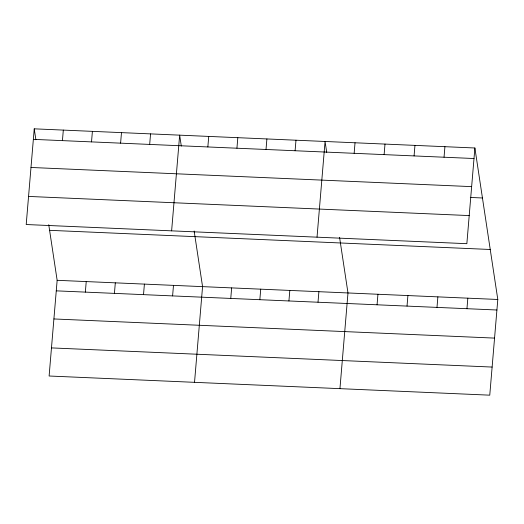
<?xml version="1.0" encoding="UTF-8"?>
<svg xmlns="http://www.w3.org/2000/svg" width="524" height="524" viewBox="0 0 524 524"><rect width="100%" height="100%" fill="white"/><g stroke="black" fill="none" stroke-linecap="round" stroke-linejoin="round"><path stroke-width="0.79" d="M34.237 128.832L26.2 224.527L466.851 243.686L474.888 147.991L34.237 128.832L35.887 139.77M62.435 140.629L63.319 130.096M48.739 224.691L57.149 280.314L49.112 376.009L489.763 395.168L497.8 299.473L474.888 147.991M91.517 141.893L92.401 131.36M85.347 292.11L86.231 281.578M120.599 143.157L121.483 132.624M114.428 293.375L115.313 282.842M149.681 144.421L150.565 133.889M143.517 294.639L144.401 284.106M171.617 230.855L179.653 135.153L181.304 146.091M172.599 295.903L173.483 285.37M207.851 146.949L208.735 136.417M194.528 382.33L202.565 286.635L194.149 231.012M236.933 148.213L237.817 137.681M230.763 298.431L231.647 287.899M266.015 149.478L266.899 138.945M259.845 299.695L260.729 289.163M295.097 150.748L295.981 140.216M288.927 300.959L289.811 290.427M317.027 237.176L325.063 141.48L326.721 152.412M318.009 302.224L318.893 291.691M354.145 153.309L355.03 142.777M339.945 388.651L347.982 292.955L339.565 237.333M384.112 154.613L384.996 144.08M377.057 304.791L377.942 294.259M414.071 155.916L414.956 145.384M407.024 306.095L407.908 295.562M444.038 157.22L444.922 146.687M436.99 307.398L437.874 296.866M466.95 308.702L467.834 298.169M33.353 139.364L474.004 158.523M30.995 167.47L471.639 186.629M470.297 197.45L482.447 197.98M28.558 196.428L469.209 215.58M49.59 230.324L490.241 249.483M57.149 280.314L497.8 299.473M56.265 290.846L496.916 310.005M53.907 318.952L494.558 338.104M51.476 347.903L492.121 367.062"/></g></svg>
